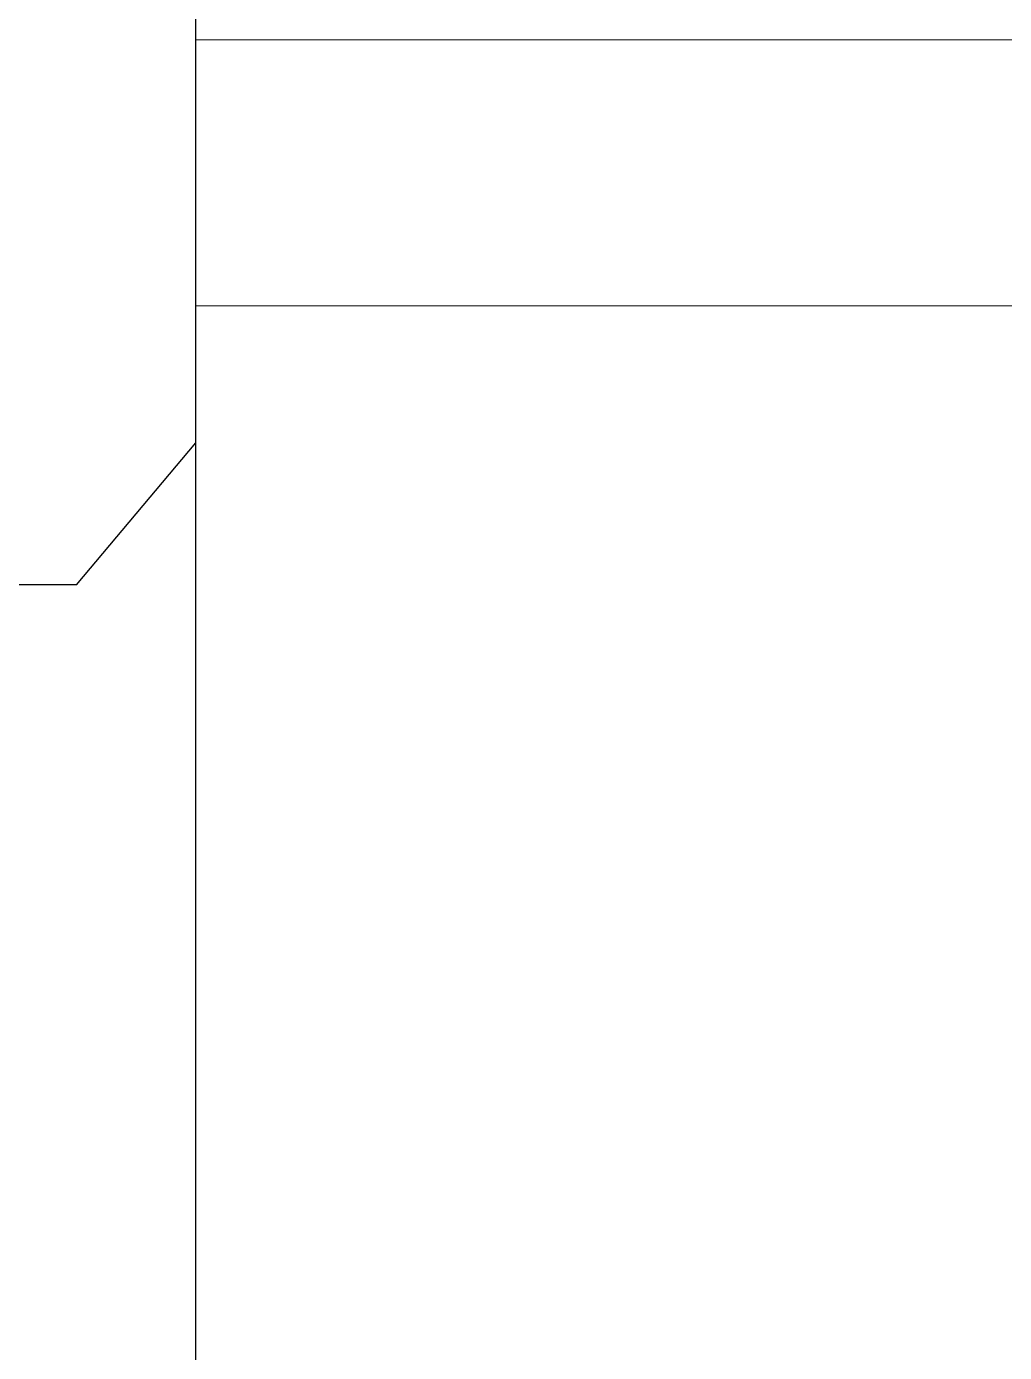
# Model space of a CAD drawing. Header units: inches. Extents: x -4169 to -1846, y 9706 to 12377.
# Drawn here: x -3855.621 to -3853.323, y 10623.653 to 10626.77 of the extents above; entities that cross this region are included whole.
import ezdxf

# ---------------------------------------------------------------- set-up
doc = ezdxf.new("R2010")
doc.units = ezdxf.units.IN
doc.header["$MEASUREMENT"] = 0
for name, color, linetype, lineweight in [('0-1', 7, 'Continuous', 5), ('0-2', 50, 'Continuous', 18), ('A-GLAZ-1', 250, 'Continuous', 9), ('A-GLAZ-2', 90, 'Continuous', 30)]:
    doc.layers.add(name, color=color, linetype=linetype, lineweight=lineweight)

# ---------------------------------------------------------------- blocks, each defined once
blk = doc.blocks.new('Window-Double_Hung-Andersen-400_Series-Tilt_Wash - 3nd Floor-2636363-ENLARGED RCP - 3RD FLOOR PLAN')
at = {"layer": 'A-GLAZ-1'}
for p, q in [((18.9492, -1.0625), (-18.9492, -1.0625)), ((18.3242, -1.0625), (18.3242, -4.4375)), ((18.9492, -4.4375), (18.9492, -1.0625))]:
    blk.add_line(p, q, dxfattribs=at)
at = {"layer": 'A-GLAZ-2'}
for p, q in [((17.668, -0.7823), (17.668, -0.5625)), ((17.668, -0.7823), (18.0019, -1.0625)), ((-19.0117, -1.0625), (19.0117, -1.0625))]:
    blk.add_line(p, q, dxfattribs=at)
blk = doc.blocks.new('CTR - 1st Phase - Shell_rvt-1-ENLARGED RCP - 3RD FLOOR PLAN')
at = {"layer": '0-2', "rotation": 89.99999999999991}
blk.add_blockref('Window-Double_Hung-Andersen-400_Series-Tilt_Wash - 3nd Floor-2636363-ENLARGED RCP - 3RD FLOOR PLAN', (-3856.2862, 10607.7894), dxfattribs=at)

msp = doc.modelspace()

# ---------------------------------------------------------------- block references
at = {"layer": '0-1'}
msp.add_blockref('CTR - 1st Phase - Shell_rvt-1-ENLARGED RCP - 3RD FLOOR PLAN', (0, 0), dxfattribs=at)

doc.saveas('drawing.dxf')
